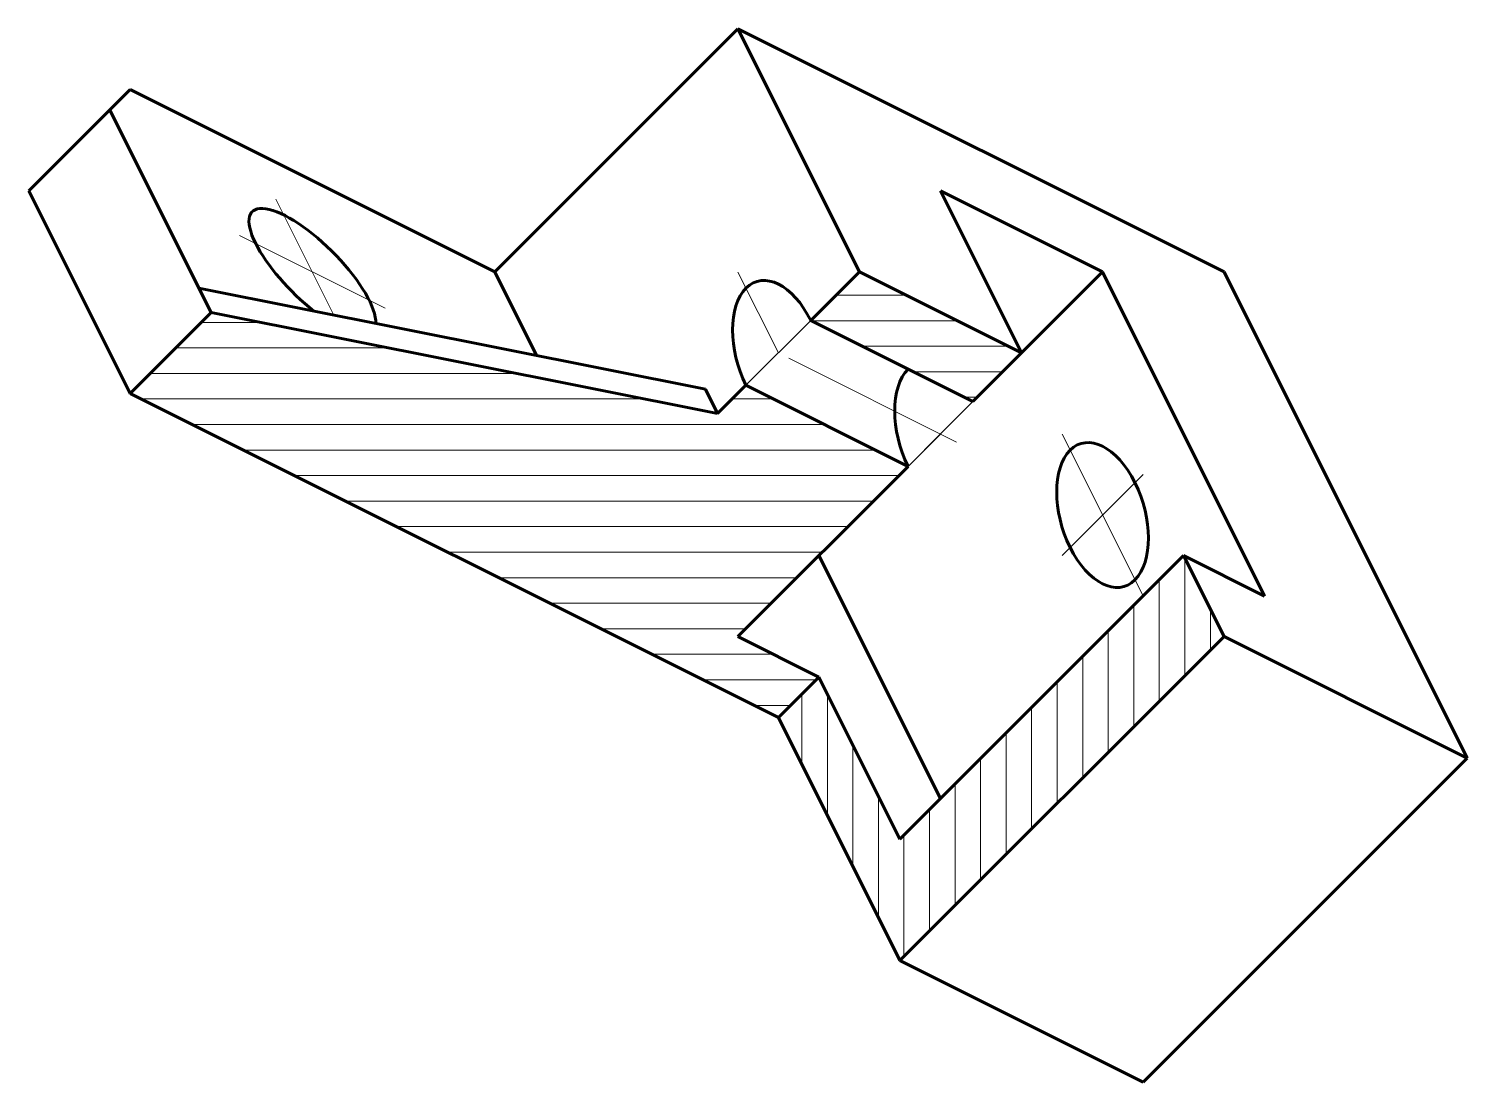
# Model space of a CAD drawing. Header units: millimetres. Extents: x 279 to 425, y 45 to 151.
import ezdxf

# ---------------------------------------------------------------- set-up
doc = ezdxf.new("R2010")
doc.units = ezdxf.units.MM
doc.linetypes.add('CENTER2', pattern=[28.575, 19.05, -3.175, 3.175, -3.175])
doc.layers.add('PV-21B', color=7, linetype='Continuous', lineweight=60)
doc.layers.add('ШТРИХОВКА', color=7, linetype='Continuous', lineweight=20)
doc.layers.add('ОСИ', color=7, linetype='CENTER2', lineweight=20, true_color=0x000000)

msp = doc.modelspace()

# ---------------------------------------------------------------- hatches: boundary and pattern name
at = {"layer": 'ШТРИХОВКА', "extrusion": (-0.57735, -0.57735, 0.57735)}
h = msp.add_hatch(dxfattribs=at)
h.set_pattern_fill('ANSI31', color=256, angle=15)
h.paths.add_polyline_path([(184.71, 610.35), (167.25, 600.28), (167.25, 588.18), (184.71, 598.26)])
h = msp.add_hatch(dxfattribs=at)
h.set_pattern_fill('ANSI31', color=256, angle=15)
h.set_pattern_definition([(60, (69.5904, 56.6096), (-2.74963, 1.5875), [])])
h.paths.add_polyline_path([(184.71, 582.14), (167.25, 572.06), (167.25, 565.01), (123.62, 514.62), (123.62, 494.47), (193.43, 534.77), (193.43, 544.85), (184.71, 539.81)])
h = msp.add_hatch(dxfattribs=at)
h.set_pattern_fill('ANSI31', color=256, angle=75)
h.set_pattern_definition([(120, (69.5904, 56.6096), (-2.74963, -1.5875), [])])
h.paths.add_polyline_path([(219.62, 600.28), (210.89, 605.31), (210.89, 534.77), (193.43, 544.85), (193.43, 534.77), (219.62, 519.66)])

# ---------------------------------------------------------------- linework, layer by layer
at = {"layer": 'PV-21B'}
for p, q in [((326.3, 126.8, 453.1), (350.99, 151.48, 502.46)), ((400.35, 126.8, 527.15), (350.99, 151.48, 502.46)), ((350.99, 151.48, 502.46), (363.33, 126.8, 490.12)), ((289.28, 145.31, 434.58), (287.22, 143.25, 430.47)), ((326.3, 126.8, 453.1), (289.28, 145.31, 434.58)), ((278.99, 135.02, 414.01), (287.22, 143.25, 430.47)), ((287.22, 143.25, 430.47), (296.27, 125.15, 421.42)), ((278.99, 135.02, 414.01), (289.28, 114.45, 403.73)), ((379.78, 118.57, 498.35), (371.56, 135.02, 506.58)), ((371.56, 135.02, 506.58), (388.01, 126.8, 514.81)), ((326.3, 126.8, 453.1), (330.55, 118.29, 448.85)), ((358.39, 121.86, 480.25), (363.33, 126.8, 490.12)), ((363.33, 126.8, 490.12), (379.78, 118.57, 498.35)), ((379.78, 118.57, 498.35), (388.01, 126.8, 514.81)), ((388.01, 126.8, 514.81), (404.47, 93.88, 498.35)), ((425.04, 77.43, 502.46), (400.35, 126.8, 527.15)), ((296.27, 125.15, 421.42), (297.5, 122.68, 420.19)), ((347.69, 114.87, 462.56), (296.27, 125.15, 421.42)), ((289.28, 114.45, 403.73), (297.5, 122.68, 420.19)), ((297.5, 122.68, 420.19), (348.93, 112.4, 461.33)), ((374.85, 113.63, 488.48), (358.39, 121.86, 480.25)), ((379.78, 118.57, 498.35), (374.85, 113.63, 488.48)), ((355.1, 81.54, 436.64), (289.28, 114.45, 403.73)), ((347.69, 114.87, 462.56), (348.93, 112.4, 461.33)), ((348.93, 112.4, 461.33), (351.81, 115.28, 467.08)), ((351.81, 115.28, 467.08), (368.26, 107.05, 475.31)), ((368.26, 107.05, 475.31), (350.99, 89.77, 440.76)), ((359.21, 98, 457.21), (371.56, 73.31, 444.87)), ((367.44, 69.2, 436.64), (396.24, 98, 494.24)), ((396.24, 98, 494.24), (400.35, 89.77, 490.12)), ((404.47, 93.88, 498.35), (396.24, 98, 494.24)), ((350.99, 89.77, 440.76), (359.21, 85.66, 444.87)), ((400.35, 89.77, 490.12), (367.44, 56.86, 424.3)), ((400.35, 89.77, 490.12), (425.04, 77.43, 502.46)), ((355.1, 81.54, 436.64), (359.21, 85.66, 444.87)), ((359.21, 85.66, 444.87), (367.44, 69.2, 436.64)), ((367.44, 56.86, 424.3), (355.1, 81.54, 436.64)), ((392.12, 44.52, 436.64), (425.04, 77.43, 502.46)), ((367.44, 56.86, 424.3), (392.12, 44.52, 436.64))]:
    msp.add_line(p, q, dxfattribs=at)
at = {"layer": 'PV-21B', "extrusion": (0.57735, 0.57735, -0.57735)}
for centre, major_axis, start_param, end_param in [((307.79, 126.8, 434.58), (-6.11, 6.11), -0.785398, 2.842299), ((307.79, 126.8, 434.58), (-6.11, 6.11), -1.915003, -0.785398), ((355.1, 118.57, 473.67), (0, 6.98, 6.98), -2.356194, 0.785398), ((388.01, 102.11, 490.12), (0, 6.98, 6.98), -3.926991, 2.356194)]:
    msp.add_ellipse(centre, major_axis=major_axis, ratio=0.57735, start_param=start_param, end_param=end_param, dxfattribs=at)
at = {"layer": 'PV-21B', "extrusion": (-0.57735, -0.57735, 0.57735)}
msp.add_ellipse((371.56, 110.34, 481.9), major_axis=(0, -6.98, -6.98), ratio=0.57735, start_param=-2.356194, end_param=-0.785398, dxfattribs=at)
at = {"layer": 'ОСИ', "extrusion": (-0.57735, -0.57735, 0.57735)}
for p, q in [((309.98, 122.41, 432.39), (304.09, 134.19, 438.28)), ((315.18, 123.1, 438.28), (300.4, 130.49, 430.89)), ((355.1, 118.57, 473.67), (350.99, 126.78, 477.77)), ((358.39, 121.86, 480.25), (351.81, 115.28, 467.08)), ((373.19, 109.52, 482.71), (353.47, 119.38, 472.85)), ((374.85, 113.63, 488.48), (368.26, 107.05, 475.31)), ((368.26, 107.05, 475.31), (371.56, 110.34, 481.9)), ((392.12, 93.9, 486.02), (383.9, 110.33, 494.23)), ((383.9, 98, 481.91), (392.12, 106.22, 498.34))]:
    msp.add_line(p, q, dxfattribs=at)

doc.saveas('drawing.dxf')
